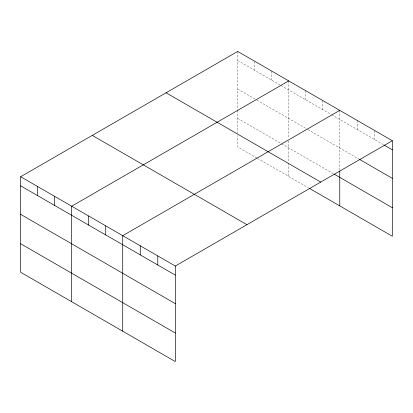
<?xml version="1.0" encoding="UTF-8"?>
<svg xmlns="http://www.w3.org/2000/svg" width="413" height="413" viewBox="0 0 413 413"><rect width="100%" height="100%" fill="white"/><g stroke="black" fill="none" stroke-linecap="round" stroke-linejoin="round"><path stroke-width="0.31" stroke-dasharray="2.06 1.55" d="M237.687 60.52L280.494 85.233M281.041 85.548L330.983 114.38M331.531 114.7L383.584 144.751M237.687 89.048L256.344 99.817M256.896 100.137L307.386 129.284M307.933 129.605L358.938 159.046M237.687 118.438L281.041 143.471M281.589 143.786L333.73 173.888M256.896 158.055L237.687 146.966L237.687 135.552M257.444 158.37L308.48 187.838M374.823 130.611L374.823 139.692M357.291 120.488L357.291 129.574M339.765 110.369L339.765 169.707M322.749 100.55L322.749 109.631M305.739 90.726L305.739 99.807M288.723 80.902L288.723 138.319M288.723 140.874L288.723 162.485M288.723 163.12L288.723 176.434M271.713 71.082L271.713 80.163M254.697 61.258L254.697 70.339M237.687 51.434L237.687 109.491M237.687 110.132L237.687 133.017"/><path stroke-width="0.62" d="M392.35 140.73L237.687 51.434L20.65 176.738L20.65 272.27L175.313 361.566L175.313 266.034L392.35 140.73L392.35 236.262L309.58 188.473M288.723 80.902L71.692 206.206L71.692 301.738M339.765 110.369L122.728 235.673L122.728 331.205M384.131 145.066L392.35 149.811M359.486 159.366L392.35 178.339M334.277 174.203L392.35 207.734M166.062 92.786L320.731 182.081M92.269 135.392L246.938 224.682M20.65 176.738L175.313 266.034M20.65 185.824L175.313 275.115M20.65 214.352L175.313 303.643M20.65 243.742L175.313 333.038M339.765 170.982L339.765 205.901M157.787 255.915L157.787 264.996M140.255 245.797L140.255 254.878M105.718 225.854L105.718 234.935M88.702 216.03L88.702 225.111M54.676 196.387L54.676 205.468M37.666 186.562L37.666 195.643"/></g></svg>
